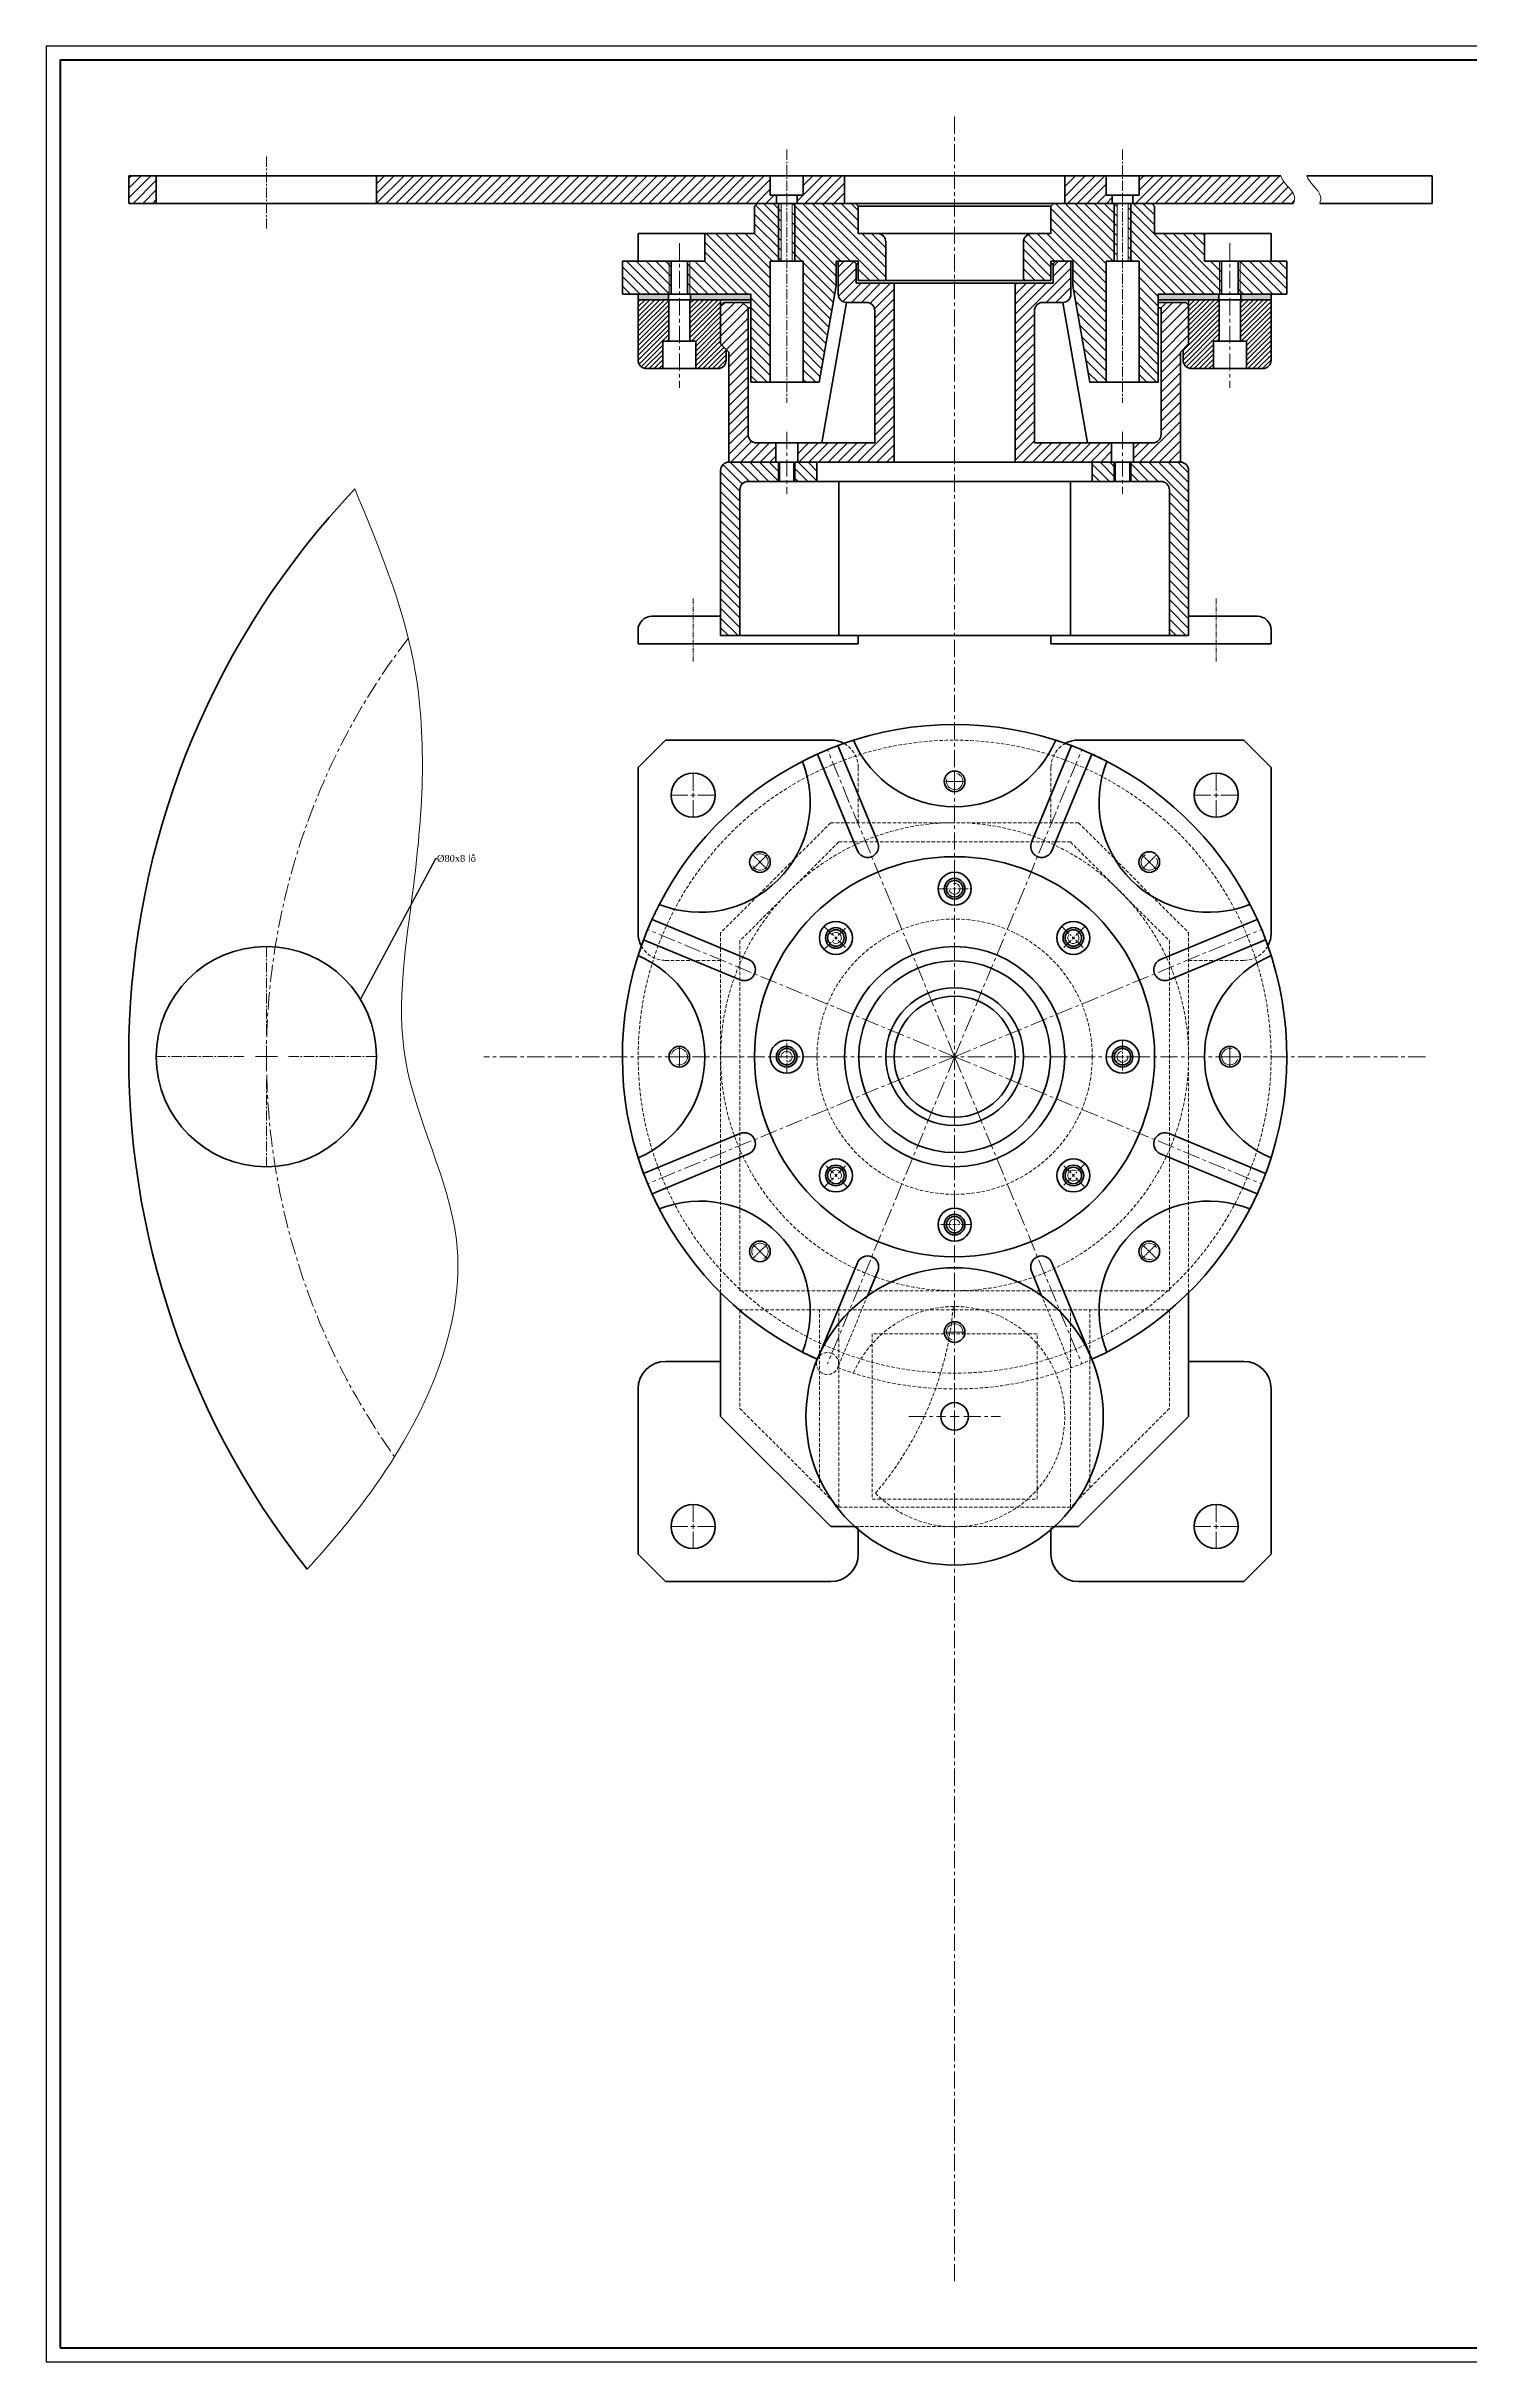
# Model space of a CAD drawing. Header units: millimetres. Extents: x -2719 to 4970, y -1200 to 2761.
# Drawn here: x 1399 to 1916, y 388 to 1230 of the extents above; entities that cross this region are included whole.
import ezdxf
from ezdxf import colors
from ezdxf.entities.mleader import LeaderData, LeaderLine
from ezdxf.enums import TextEntityAlignment as Align
from ezdxf.math import Vec2, Vec3

# ---------------------------------------------------------------- set-up
doc = ezdxf.new("R2010")
doc.units = ezdxf.units.MM
doc.header["$LTSCALE"] = 5
doc.header["$MEASUREMENT"] = 0
for name, pattern in [('CENTER', [2, 1.25, -0.25, 0.25, -0.25]), ('CENTER2', [1.125, 0.75, -0.125, 0.125, -0.125]), ('HIDDEN', [0.375, 0.25, -0.125])]:
    doc.linetypes.add(name, pattern=pattern)
for name, color, linetype, lineweight in [('AM_5', 3, 'Continuous', 15), ('duong tam', 3, 'CENTER', 15), ('gach vat lieu', 3, 'Continuous', 15), ('LIENDAM', 3, 'Continuous', 50), ('net dam', 7, 'Continuous', 35), ('net dut', 7, 'HIDDEN', 15), ('net dut tim', 6, 'HIDDEN', 15), ('net manh', 7, 'Continuous', 15), ('ref', 6, 'Continuous', 15)]:
    doc.layers.add(name, color=color, linetype=linetype, lineweight=lineweight)
doc.styles.get("Standard").update_dxf_attribs({"font": 'times.ttf', "height": 2.5})

# ---------------------------------------------------------------- blocks, each defined once
blk = doc.blocks.new('Khung A0 nằm')
at = {"layer": 'Defpoints'}
blk.add_lwpolyline([(0, 0), (1189, 0), (1189, 841), (0, 841)], close=True, dxfattribs=at)
at = {"layer": 'LIENDAM', "color": 3}
blk.add_lwpolyline([(5, 5), (1184, 5), (1184, 836), (5, 836)], close=True, dxfattribs=at)
at = {"layer": 'net dam'}
for tag, p in [('NG.THKE_1', (1027.5, 32.5)), ('NGAY-1', (1059, 32.5)), ('NG.THKE_2', (1027.5, 27.5)), ('NGAY-2', (1059, 27.5)), ('TEN_BAN_VE', (1094, 30)), ('SO_LUONG', (1134, 30)), ('KHOI_LUONG', (1154, 30)), ('TI_LE', (1174, 30)), ('NG.HD_3', (1027.5, 22.5)), ('NG.HD_4', (1027.5, 17.5)), ('NGAY-3', (1059, 22.5)), ('NGAY-4', (1059, 17.5))]:
    blk.add_attdef(tag, text='', height=2.5, dxfattribs=at).set_placement(p, align=Align.MIDDLE_CENTER)
blk = doc.blocks.new('*U6')
at = {"layer": 'duong tam', "color": 0, "transparency": 16777216}
for p, q in [((0, 3.3), (0, 16.62)), ((-16.62, 0), (-3.3, 0)), ((3.3, 0), (16.62, 0)), ((0, -16.62), (0, -3.3))]:
    blk.add_line(p, q, dxfattribs=at)
at = {"layer": 'duong tam', "color": 0, "linetype": 'Continuous', "transparency": 16777216}
for p, q in [((-1.65, 0), (1.65, 0)), ((0, -1.65), (0, 1.65))]:
    blk.add_line(p, q, dxfattribs=at)
blk = doc.blocks.new('*U7')
at = {"layer": 'duong tam', "color": 0, "linetype": 'CENTER2', "transparency": 16777216}
blk.add_line((0, 30), (0, -62), dxfattribs=at)
blk = doc.blocks.new('*U8')
at = {"layer": 'duong tam', "color": 0, "transparency": 16777216}
for p, q in [((-8.12, 0), (-1.6, 0)), ((0, 1.6), (0, 8.12)), ((1.6, 0), (8.12, 0)), ((0, -8.12), (0, -1.6))]:
    blk.add_line(p, q, dxfattribs=at)
at = {"layer": 'duong tam', "color": 0, "linetype": 'Continuous', "transparency": 16777216}
for p, q in [((-0.8, 0), (0.8, 0)), ((0, -0.8), (0, 0.8))]:
    blk.add_line(p, q, dxfattribs=at)
blk = doc.blocks.new('*U9')
at = {"layer": 'duong tam', "color": 0, "linetype": 'CENTER2', "transparency": 16777216}
for p, q in [((0, 8), (0, 40.12)), ((-40.12, 0), (-8, 0)), ((8, 0), (40.12, 0)), ((0, -40.12), (0, -8))]:
    blk.add_line(p, q, dxfattribs=at)
at = {"layer": 'duong tam', "color": 0, "linetype": 'Continuous', "transparency": 16777216}
for p, q in [((-4, 0), (4, 0)), ((0, -4), (0, 4))]:
    blk.add_line(p, q, dxfattribs=at)
blk = doc.blocks.new('*U10')
at = {"layer": 'duong tam', "color": 0, "linetype": 'CENTER2', "transparency": 16777216}
blk.add_line((0, 12), (0, -14.12), dxfattribs=at)
blk = doc.blocks.new('*U11')
at = {"layer": 'duong tam', "color": 0, "transparency": 16777216}
for p, q in [((-8.12, 0), (-1.6, 0)), ((0, 1.6), (0, 8.12)), ((1.6, 0), (8.12, 0)), ((0, -8.12), (0, -1.6))]:
    blk.add_line(p, q, dxfattribs=at)
at = {"layer": 'duong tam', "color": 0, "linetype": 'Continuous', "transparency": 16777216}
for p, q in [((-0.8, 0), (0.8, 0)), ((0, -0.8), (0, 0.8))]:
    blk.add_line(p, q, dxfattribs=at)
blk = doc.blocks.new('*U12')
at = {"layer": 'duong tam', "color": 0, "transparency": 16777216}
for p, q in [((-8.12, 0), (-1.6, 0)), ((0, 1.6), (0, 8.12)), ((1.6, 0), (8.12, 0)), ((0, -8.12), (0, -1.6))]:
    blk.add_line(p, q, dxfattribs=at)
at = {"layer": 'duong tam', "color": 0, "linetype": 'Continuous', "transparency": 16777216}
for p, q in [((-0.8, 0), (0.8, 0)), ((0, -0.8), (0, 0.8))]:
    blk.add_line(p, q, dxfattribs=at)
blk = doc.blocks.new('*U13')
at = {"layer": 'duong tam', "color": 0, "transparency": 16777216}
for p, q in [((-8.12, 0), (-1.6, 0)), ((0, 1.6), (0, 8.12)), ((1.6, 0), (8.12, 0)), ((0, -8.12), (0, -1.6))]:
    blk.add_line(p, q, dxfattribs=at)
at = {"layer": 'duong tam', "color": 0, "linetype": 'Continuous', "transparency": 16777216}
for p, q in [((-0.8, 0), (0.8, 0)), ((0, -0.8), (0, 0.8))]:
    blk.add_line(p, q, dxfattribs=at)
blk = doc.blocks.new('*U14')
at = {"layer": 'duong tam', "color": 0, "linetype": 'CENTER2', "transparency": 16777216}
blk.add_line((0, 30), (0, -62), dxfattribs=at)
blk = doc.blocks.new('*U15')
at = {"layer": 'duong tam', "color": 0, "linetype": 'CENTER2', "transparency": 16777216}
blk.add_line((0, 30), (0, -62), dxfattribs=at)
blk = doc.blocks.new('*U21')
at = {"layer": 'duong tam', "color": 0, "linetype": 'CENTER2', "transparency": 16777216}
for p, q in [((-6.12, 0), (-1.2, 0)), ((0, 1.2), (0, 6.12)), ((1.2, 0), (6.12, 0)), ((0, -6.12), (0, -1.2))]:
    blk.add_line(p, q, dxfattribs=at)
at = {"layer": 'duong tam', "color": 0, "linetype": 'Continuous', "transparency": 16777216}
for p, q in [((-0.6, 0), (0.6, 0)), ((0, -0.6), (0, 0.6))]:
    blk.add_line(p, q, dxfattribs=at)
blk = doc.blocks.new('*U19')
at = {"layer": 'net dam'}
for radius in [6, 3.75, 3]:
    blk.add_circle((0, 0), radius, dxfattribs=at)
at = {"layer": 'net manh'}
blk.add_arc((0, 0), 2, 280, 190, dxfattribs=at)
at = {"layer": 'duong tam', "linetype": 'CENTER2'}
blk.add_blockref('*U21', (0, 0), dxfattribs=at)
blk = doc.blocks.new('*U20')
at = {"layer": 'ref', "color": 0, "linetype": 'ByBlock', "lineweight": -2, "transparency": 16777216}
for p, rotation in [((1728.96, 923.5), 269.9999999999999), ((1685.83, 905.63), 314.9999999999999), ((1772.1, 905.63), 225), ((1789.96, 862.5), 180), ((1685.83, 819.37), 44.99999999999999), ((1772.1, 819.37), 135), ((1728.96, 801.5), 89.99999999999997)]:
    blk.add_blockref('*U19', p, dxfattribs=dict(at, rotation=rotation))
blk.add_blockref('*U19', (1667.96, 862.5), dxfattribs=at)
blk = doc.blocks.new('*U25')
at = {"layer": 'duong tam', "ltscale": 0.1}
for p, q in [((-3.75, 0), (3.75, 0)), ((0, 3.75), (0, -3.75))]:
    blk.add_line(p, q, dxfattribs=at)
at = {"layer": 'net dam'}
blk.add_circle((0, 0), 3.75, dxfattribs=at)
at = {"layer": 'net manh'}
blk.add_arc((0, 0), 3, 253.22865, 163.22865, dxfattribs=at)
blk = doc.blocks.new('*U26')
at = {"layer": 'duong tam', "color": 0, "linetype": 'ByBlock', "lineweight": -2, "transparency": 16777216}
for p, rotation in [((1728.96, 962.5), 270), ((1658.25, 933.21), 315.0000000000001), ((1799.67, 933.21), 225.0000000000001), ((1828.96, 862.5), 180), ((1658.25, 791.79), 45.00000000000001), ((1799.67, 791.79), 135), ((1728.96, 762.5), 90.00000000000001)]:
    blk.add_blockref('*U25', p, dxfattribs=dict(at, rotation=rotation))
blk.add_blockref('*U25', (1628.96, 862.5), dxfattribs=at)

msp = doc.modelspace()

# ---------------------------------------------------------------- hatches: boundary and pattern name
at = {"layer": 'gach vat lieu'}
h = msp.add_hatch(dxfattribs=at)
h.set_pattern_fill('ANSI31', color=256, scale=20)
h.paths.add_polyline_path([(1438.964, 1172.461), (1438.964, 1182.461), (1428.964, 1182.461), (1428.964, 1172.461)])
h.paths.add_polyline_path([(1664.214, 1172.461), (1664.214, 1175.461), (1661.964, 1175.461), (1661.964, 1182.461), (1518.964, 1182.461), (1518.964, 1172.461)])
h.paths.add_polyline_path([(1673.964, 1182.461), (1673.964, 1175.461), (1671.714, 1175.461), (1671.714, 1172.461), (1688.964, 1172.461), (1688.964, 1182.461)])
h = msp.add_hatch(dxfattribs=at)
h.set_pattern_fill('ANSI31', color=256, scale=20)
h.paths.add_polyline_path([(1786.214, 1175.461), (1783.964, 1175.461), (1783.964, 1182.461), (1768.964, 1182.461), (1768.964, 1172.461), (1786.214, 1172.461)])
edge = h.paths.add_edge_path()
edge.add_spline(control_points=[(1852.074, 1172.461), (1852.424, 1173.298), (1853.077, 1176.81), (1847.905, 1179.95), (1847.464, 1182.461)], knot_values=[7.6614137, 7.6614137, 7.6614137, 7.6614137, 10.4295794, 19.4403247, 19.4403247, 19.4403247, 19.4403247], degree=3, periodic=0)
edge.add_line((1847.464, 1182.461), (1795.964, 1182.461))
edge.add_line((1795.964, 1182.461), (1795.964, 1175.461))
edge.add_line((1795.964, 1175.461), (1793.714, 1175.461))
edge.add_line((1793.714, 1175.461), (1793.714, 1172.461))
edge.add_line((1793.714, 1172.461), (1852.074, 1172.461))
h = msp.add_hatch(dxfattribs=at)
h.set_pattern_fill('ANSI31', color=256, scale=20, angle=90)
h.paths.add_polyline_path([(1654.964, 1139.461), (1654.964, 1137.461), (1654.964, 1107.461), (1661.964, 1107.461), (1661.964, 1151.461), (1664.964, 1151.461), (1664.964, 1172.461), (1657.307, 1172.461), (1656.307, 1171.461), (1656.307, 1161.461), (1638.217, 1161.461), (1638.217, 1151.461), (1632.714, 1151.461), (1632.714, 1139.461)])
h.paths.add_polyline_path([(1625.214, 1139.461), (1625.214, 1151.461), (1608.266, 1151.461), (1608.266, 1139.461)])
h.paths.add_polyline_path([(1685.964, 1151.461), (1693.964, 1151.461), (1693.964, 1144.461), (1703.964, 1144.461), (1703.964, 1158.461, 0.4142136), (1700.964, 1161.461), (1693.964, 1161.461), (1693.964, 1171.461), (1692.964, 1172.461), (1670.964, 1172.461), (1670.964, 1151.461), (1673.964, 1151.461), (1673.964, 1107.461), (1679.792, 1107.461), (1685.964, 1142.461)])
h.paths.add_polyline_path([(1669.964, 1151.461), (1670.964, 1151.461), (1670.964, 1172.461), (1669.964, 1172.461)])
h.paths.add_polyline_path([(1664.964, 1151.461), (1665.964, 1151.461), (1665.964, 1172.461), (1664.964, 1172.461)])
h.paths.add_polyline_path([(1632.714, 1151.461), (1631.964, 1151.461), (1631.964, 1139.461), (1632.714, 1139.461)])
h.paths.add_polyline_path([(1625.964, 1151.461), (1625.214, 1151.461), (1625.214, 1139.461), (1625.964, 1139.461)])
h = msp.add_hatch(dxfattribs=at)
h.set_pattern_fill('ANSI31', color=256, scale=20, angle=90)
h.paths.add_polyline_path([(1795.964, 1151.461), (1792.964, 1151.461), (1792.964, 1172.461), (1800.62, 1172.461), (1801.62, 1171.461), (1801.62, 1161.461), (1819.71, 1161.461), (1819.71, 1151.461), (1825.214, 1151.461), (1825.214, 1139.461), (1802.964, 1139.461), (1802.964, 1137.461), (1802.964, 1107.461), (1795.964, 1107.461)])
h.paths.add_polyline_path([(1832.714, 1151.461), (1849.661, 1151.461), (1849.661, 1139.461), (1832.714, 1139.461)])
h.paths.add_polyline_path([(1756.964, 1161.461), (1763.964, 1161.461), (1763.964, 1171.461), (1764.964, 1172.461), (1786.964, 1172.461), (1786.964, 1151.461), (1783.964, 1151.461), (1783.964, 1107.461), (1778.135, 1107.461), (1771.964, 1142.461), (1771.964, 1151.461), (1763.964, 1151.461), (1763.964, 1144.461), (1753.964, 1144.461), (1753.964, 1158.461, -0.4142136)])
h.paths.add_polyline_path([(1786.964, 1172.461), (1787.964, 1172.461), (1787.964, 1151.461), (1786.964, 1151.461)])
h.paths.add_polyline_path([(1791.964, 1172.461), (1792.964, 1172.461), (1792.964, 1151.461), (1791.964, 1151.461)])
h.paths.add_polyline_path([(1825.214, 1151.461), (1825.964, 1151.461), (1825.964, 1139.461), (1825.214, 1139.461)])
h.paths.add_polyline_path([(1831.964, 1151.461), (1832.714, 1151.461), (1832.714, 1139.461), (1831.964, 1139.461)])
h = msp.add_hatch(dxfattribs=at)
h.set_pattern_fill('ANSI31', color=256, scale=20)
h.paths.add_polyline_path([(1653.964, 1134.461), (1651.964, 1136.461), (1644.964, 1136.461), (1643.964, 1135.461), (1643.964, 1121.461), (1646.964, 1118.461), (1646.964, 1078.461), (1663.964, 1078.461), (1663.964, 1085.461), (1656.964, 1085.461, -0.4142136), (1653.964, 1088.461), (1653.964, 1103.461)])
h.paths.add_polyline_path([(1699.964, 1085.461), (1671.964, 1085.461), (1671.964, 1078.461), (1706.964, 1078.461), (1706.964, 1143.461), (1696.964, 1143.461), (1693.214, 1143.461), (1693.214, 1150.461), (1692.214, 1151.461), (1686.714, 1151.461), (1686.714, 1139.461, 0.4142136), (1689.714, 1136.461), (1696.964, 1136.461, -0.4142136), (1699.964, 1133.461)])
h = msp.add_hatch(dxfattribs=at)
h.set_pattern_fill('ANSI31', color=256, scale=20)
h.paths.add_polyline_path([(1803.964, 1134.461), (1805.964, 1136.461), (1812.964, 1136.461), (1813.964, 1135.461), (1813.964, 1121.461), (1810.964, 1118.461), (1810.964, 1078.461), (1793.964, 1078.461), (1793.964, 1085.461), (1800.964, 1085.461, 0.4142136), (1803.964, 1088.461), (1803.964, 1103.461)])
h.paths.add_polyline_path([(1750.964, 1143.461), (1760.964, 1143.461), (1764.714, 1143.461), (1764.714, 1150.461), (1765.714, 1151.461), (1771.214, 1151.461), (1771.214, 1139.461, -0.4142136), (1768.214, 1136.461), (1760.964, 1136.461, 0.4142136), (1757.964, 1133.461), (1757.964, 1085.461), (1785.964, 1085.461), (1785.964, 1078.461), (1750.964, 1078.461)])
h = msp.add_hatch(color=256, dxfattribs=at)
h.dxf.hatch_style = 1
h.paths.add_polyline_path([(1614.004, 1139.461), (1614.004, 1137.461), (1624.964, 1137.461), (1624.964, 1139.461)])
h.paths.add_polyline_path([(1632.964, 1139.461), (1632.964, 1137.461), (1654.964, 1137.461), (1654.964, 1139.461)])
h = msp.add_hatch(dxfattribs=at)
h.set_pattern_fill('ANSI31', color=256, scale=10)
h.paths.add_polyline_path([(1625.114, 1137.461), (1614.004, 1137.461), (1614.004, 1115.461, 0.4142136), (1617.004, 1112.461), (1622.964, 1112.461), (1622.964, 1122.461), (1625.114, 1122.461)])
h.paths.add_polyline_path([(1643.964, 1137.461), (1632.814, 1137.461), (1632.814, 1122.461), (1634.964, 1122.461), (1634.964, 1112.461), (1642.964, 1112.461, 0.4142136), (1645.964, 1115.461), (1645.964, 1119.461), (1643.964, 1121.461)])
h = msp.add_hatch(color=256, dxfattribs=at)
h.dxf.hatch_style = 1
h.paths.add_polyline_path([(1832.964, 1139.461), (1832.964, 1137.461), (1843.923, 1137.461), (1843.923, 1139.461)])
h.paths.add_polyline_path([(1802.964, 1139.461), (1802.964, 1137.461), (1824.964, 1137.461), (1824.964, 1139.461)])
h = msp.add_hatch(dxfattribs=at)
h.set_pattern_fill('ANSI31', color=256, scale=10)
h.paths.add_polyline_path([(1832.814, 1122.461), (1834.964, 1122.461), (1834.964, 1112.461), (1840.923, 1112.461, 0.4142136), (1843.923, 1115.461), (1843.923, 1137.461), (1832.814, 1137.461)])
h.paths.add_polyline_path([(1813.964, 1121.461), (1811.964, 1119.461), (1811.964, 1115.461, 0.4142136), (1814.964, 1112.461), (1822.964, 1112.461), (1822.964, 1122.461), (1825.114, 1122.461), (1825.114, 1137.461), (1813.964, 1137.461)])
h = msp.add_hatch(dxfattribs=at)
h.set_pattern_fill('ANSI31', color=256, scale=20, angle=90)
h.paths.add_polyline_path([(1664.964, 1078.461), (1646.964, 1078.461, 0.4142136), (1643.964, 1075.461), (1643.964, 1015.461), (1650.964, 1015.461), (1650.964, 1068.461, -0.4142136), (1653.964, 1071.461), (1664.964, 1071.461)])
h.paths.add_polyline_path([(1665.464, 1078.461), (1664.964, 1078.461), (1664.964, 1071.461), (1665.464, 1071.461)])
h.paths.add_polyline_path([(1670.964, 1078.461), (1670.464, 1078.461), (1670.464, 1071.461), (1670.964, 1071.461)])
h.paths.add_polyline_path([(1678.964, 1078.461), (1670.964, 1078.461), (1670.964, 1071.461), (1678.964, 1071.461)])
h = msp.add_hatch(dxfattribs=at)
h.set_pattern_fill('ANSI31', color=256, scale=20, angle=90)
h.paths.add_polyline_path([(1792.964, 1078.461), (1810.964, 1078.461, -0.4142136), (1813.964, 1075.461), (1813.964, 1015.461), (1806.964, 1015.461), (1806.964, 1068.461, 0.4142136), (1803.964, 1071.461), (1792.964, 1071.461)])
h.paths.add_polyline_path([(1792.464, 1078.461), (1792.964, 1078.461), (1792.964, 1071.461), (1792.464, 1071.461)])
h.paths.add_polyline_path([(1786.964, 1078.461), (1787.464, 1078.461), (1787.464, 1071.461), (1786.964, 1071.461)])
h.paths.add_polyline_path([(1778.964, 1078.461), (1786.964, 1078.461), (1786.964, 1071.461), (1778.964, 1071.461)])

# ---------------------------------------------------------------- linework, layer by layer
at = {"layer": 'AM_5'}
msp.add_open_spline([(1511.08, 1068.72), (1519.721, 1047.92), (1538.741, 1002.025), (1534.615, 930.645), (1521.88, 859.229), (1562.555, 788.029), (1530.502, 718.723), (1501.986, 685.473), (1493.738, 676.304)], degree=3, knots=[0.2994563, 0.2994563, 0.2994563, 0.2994563, 67.0410322, 147.5410322, 211.1118589, 279.1743302, 375.7830772, 411.9027234, 411.9027234, 411.9027234, 411.9027234], dxfattribs=at)
at = {"layer": 'duong tam'}
for p, q in [((1728.964, 1203.961), (1728.964, 416.961)), ((1628.964, 1157.961), (1628.964, 1105.461)), ((1828.964, 1157.961), (1828.964, 1105.461)), ((1667.964, 1089.461), (1667.964, 1066.961)), ((1789.964, 1089.461), (1789.964, 1066.961)), ((1728.964, 862.5), (1682.738, 974.099)), ((1728.964, 862.5), (1775.189, 974.099)), ((1728.964, 862.5), (1617.365, 908.726)), ((1728.964, 862.5), (1840.562, 908.726)), ((1899.964, 862.5), (1557.964, 862.5)), ((1728.964, 862.5), (1617.365, 816.274)), ((1728.964, 862.5), (1682.738, 750.901)), ((1728.964, 862.5), (1775.189, 750.901)), ((1728.964, 862.5), (1840.562, 816.274))]:
    msp.add_line(p, q, dxfattribs=at)
at = {"layer": 'duong tam', "ltscale": 0.3}
for p, q in [((1633.964, 1028.91), (1633.964, 1005.97)), ((1823.964, 1028.91), (1823.964, 1005.97))]:
    msp.add_line(p, q, dxfattribs=at)
at = {"layer": 'duong tam'}
msp.add_arc((1728.964, 862.5), 250, 142.53742, 215.534517, dxfattribs=at)
at = {"layer": 'gach vat lieu'}
for points in [[(1847.464, 1182.461), (1847.905, 1179.95), (1853.077, 1176.81), (1852.424, 1173.298), (1852.074, 1172.461)], [(1856.964, 1182.461), (1857.405, 1179.95), (1862.577, 1176.81), (1861.924, 1173.298), (1861.574, 1172.461)]]:
    msp.add_open_spline(points, degree=3, knots=[7.6614137, 7.6614137, 7.6614137, 7.6614137, 16.6721591, 19.4403247, 19.4403247, 19.4403247, 19.4403247], dxfattribs=at)
at = {"layer": 'net dam'}
for p, q in [((1728.964, 1182.461), (1428.964, 1182.461)), ((1428.964, 1182.461), (1428.964, 1172.461)), ((1438.964, 1182.461), (1438.964, 1172.461)), ((1518.964, 1182.461), (1518.964, 1172.461)), ((1661.964, 1182.461), (1661.964, 1175.461)), ((1673.964, 1182.461), (1673.964, 1175.461)), ((1688.964, 1182.461), (1688.964, 1172.461)), ((1728.964, 1182.461), (1847.464, 1182.461)), ((1768.964, 1182.461), (1768.964, 1172.461)), ((1783.964, 1182.461), (1783.964, 1175.461)), ((1795.964, 1182.461), (1795.964, 1175.461)), ((1856.964, 1182.461), (1902.464, 1182.461)), ((1902.464, 1182.461), (1902.464, 1172.461)), ((1728.964, 1172.461), (1428.964, 1172.461)), ((1656.307, 1171.461), (1657.307, 1172.461)), ((1656.307, 1161.461), (1656.307, 1171.461)), ((1657.307, 1172.461), (1692.964, 1172.461)), ((1661.964, 1175.461), (1673.964, 1175.461)), ((1664.214, 1172.461), (1664.214, 1175.461)), ((1664.964, 1172.461), (1664.964, 1151.461)), ((1670.964, 1151.461), (1670.964, 1172.461)), ((1671.714, 1172.461), (1671.714, 1175.461)), ((1693.964, 1171.461), (1692.964, 1172.461)), ((1693.964, 1171.461), (1693.964, 1161.461)), ((1693.964, 1171.461), (1763.964, 1171.461)), ((1843.923, 1172.461), (1728.964, 1172.461)), ((1728.964, 1172.461), (1852.074, 1172.461)), ((1763.964, 1171.461), (1764.964, 1172.461)), ((1763.964, 1171.461), (1763.964, 1161.461)), ((1795.964, 1175.461), (1783.964, 1175.461)), ((1786.214, 1172.461), (1786.214, 1175.461)), ((1786.964, 1151.461), (1786.964, 1172.461)), ((1792.964, 1172.461), (1792.964, 1151.461)), ((1793.714, 1172.461), (1793.714, 1175.461)), ((1801.62, 1171.461), (1800.62, 1172.461)), ((1801.62, 1161.461), (1801.62, 1171.461)), ((1861.574, 1172.461), (1902.464, 1172.461)), ((1614.004, 1161.461), (1614.004, 1151.461)), ((1614.004, 1161.461), (1614.004, 1151.461)), ((1614.004, 1161.461), (1638.217, 1161.461)), ((1638.217, 1161.461), (1638.217, 1151.461)), ((1638.217, 1161.461), (1656.307, 1161.461)), ((1693.964, 1161.461), (1700.964, 1161.461)), ((1700.964, 1161.461), (1756.964, 1161.461)), ((1763.964, 1161.461), (1756.964, 1161.461)), ((1819.71, 1161.461), (1801.62, 1161.461)), ((1843.923, 1161.461), (1819.71, 1161.461)), ((1819.71, 1161.461), (1819.71, 1151.461)), ((1843.923, 1161.461), (1843.923, 1151.461)), ((1843.923, 1161.461), (1843.923, 1151.461)), ((1703.964, 1158.461), (1703.964, 1144.461)), ((1753.964, 1158.461), (1753.964, 1144.461)), ((1608.266, 1151.461), (1638.217, 1151.461)), ((1608.266, 1151.461), (1608.266, 1139.461)), ((1625.964, 1151.461), (1625.964, 1139.461)), ((1631.964, 1151.461), (1631.964, 1139.461)), ((1661.964, 1151.461), (1661.964, 1107.461)), ((1661.964, 1151.461), (1673.964, 1151.461)), ((1673.964, 1151.461), (1673.964, 1107.461)), ((1685.964, 1151.461), (1685.964, 1142.461)), ((1685.964, 1151.461), (1693.964, 1151.461)), ((1686.714, 1151.461), (1686.714, 1139.461)), ((1686.714, 1151.461), (1692.214, 1151.461)), ((1692.214, 1151.461), (1693.214, 1150.461)), ((1692.214, 1151.461), (1693.214, 1151.461)), ((1693.214, 1150.461), (1693.214, 1143.461)), ((1693.214, 1150.461), (1693.964, 1150.461)), ((1693.964, 1151.461), (1693.964, 1144.461)), ((1693.964, 1144.461), (1728.964, 1144.461)), ((1763.964, 1144.461), (1728.964, 1144.461)), ((1771.964, 1151.461), (1763.964, 1151.461)), ((1763.964, 1151.461), (1763.964, 1144.461)), ((1764.714, 1150.461), (1763.964, 1150.461)), ((1765.714, 1151.461), (1764.714, 1150.461)), ((1765.714, 1151.461), (1764.714, 1151.461)), ((1764.714, 1150.461), (1764.714, 1143.461)), ((1771.214, 1151.461), (1765.714, 1151.461)), ((1771.214, 1151.461), (1771.214, 1139.461)), ((1771.964, 1151.461), (1771.964, 1142.461)), ((1795.964, 1151.461), (1783.964, 1151.461)), ((1783.964, 1151.461), (1783.964, 1107.461)), ((1795.964, 1151.461), (1795.964, 1107.461)), ((1849.661, 1151.461), (1819.71, 1151.461)), ((1825.964, 1151.461), (1825.964, 1139.461)), ((1831.964, 1151.461), (1831.964, 1139.461)), ((1849.661, 1151.461), (1849.661, 1139.461)), ((1625.964, 1139.461), (1608.266, 1139.461)), ((1614.004, 1115.461), (1614.004, 1137.461)), ((1624.004, 1139.461), (1644.964, 1139.461)), ((1624.964, 1139.461), (1624.964, 1137.461)), ((1625.114, 1137.461), (1625.114, 1122.461)), ((1632.814, 1137.461), (1632.814, 1122.461)), ((1632.964, 1139.461), (1632.964, 1137.461)), ((1643.964, 1137.461), (1643.964, 1121.461)), ((1644.964, 1136.461), (1643.964, 1135.461)), ((1643.964, 1135.461), (1643.964, 1121.461)), ((1644.964, 1136.461), (1651.964, 1136.461)), ((1651.964, 1136.461), (1653.964, 1134.461)), ((1651.964, 1136.461), (1653.964, 1136.461)), ((1653.964, 1136.461), (1654.964, 1136.461)), ((1654.964, 1139.461), (1654.964, 1107.461)), ((1685.964, 1142.461), (1679.792, 1107.461)), ((1689.714, 1136.461), (1680.721, 1085.461)), ((1689.714, 1136.461), (1696.964, 1136.461)), ((1693.214, 1143.461), (1706.964, 1143.461)), ((1696.964, 1143.461), (1728.964, 1143.461)), ((1706.964, 1143.461), (1706.964, 1078.461)), ((1760.964, 1143.461), (1728.964, 1143.461)), ((1764.714, 1143.461), (1750.964, 1143.461)), ((1750.964, 1143.461), (1750.964, 1078.461)), ((1768.214, 1136.461), (1760.964, 1136.461)), ((1768.214, 1136.461), (1777.206, 1085.461)), ((1771.964, 1142.461), (1778.135, 1107.461)), ((1802.964, 1139.461), (1802.964, 1107.461)), ((1803.964, 1136.461), (1802.964, 1136.461)), ((1805.964, 1136.461), (1803.964, 1134.461)), ((1805.964, 1136.461), (1803.964, 1136.461)), ((1812.964, 1136.461), (1805.964, 1136.461)), ((1833.923, 1139.461), (1812.964, 1139.461)), ((1812.964, 1136.461), (1813.964, 1135.461)), ((1813.964, 1137.461), (1813.964, 1121.461)), ((1813.964, 1135.461), (1813.964, 1121.461)), ((1824.964, 1139.461), (1824.964, 1137.461)), ((1825.114, 1137.461), (1825.114, 1122.461)), ((1831.964, 1139.461), (1849.661, 1139.461)), ((1832.814, 1137.461), (1832.814, 1122.461)), ((1832.964, 1139.461), (1832.964, 1137.461)), ((1843.923, 1115.461), (1843.923, 1137.461)), ((1653.964, 1134.461), (1653.964, 1103.461)), ((1653.964, 1134.461), (1654.964, 1134.461)), ((1699.964, 1133.461), (1699.964, 1085.461)), ((1757.964, 1133.461), (1757.964, 1085.461)), ((1803.964, 1134.461), (1802.964, 1134.461)), ((1803.964, 1134.461), (1803.964, 1103.461)), ((1634.964, 1122.461), (1622.964, 1122.461)), ((1622.964, 1122.461), (1622.964, 1112.461)), ((1634.964, 1122.461), (1634.964, 1112.461)), ((1643.964, 1121.461), (1646.964, 1118.461)), ((1643.964, 1121.461), (1646.964, 1118.461)), ((1645.964, 1119.461), (1645.964, 1115.461)), ((1813.964, 1121.461), (1810.964, 1118.461)), ((1813.964, 1121.461), (1810.964, 1118.461)), ((1811.964, 1119.461), (1811.964, 1115.461)), ((1822.964, 1122.461), (1834.964, 1122.461)), ((1822.964, 1122.461), (1822.964, 1112.461)), ((1834.964, 1122.461), (1834.964, 1112.461)), ((1642.964, 1112.461), (1617.004, 1112.461)), ((1646.964, 1078.461), (1646.964, 1118.461)), ((1810.964, 1078.461), (1810.964, 1118.461)), ((1814.964, 1112.461), (1840.923, 1112.461)), ((1653.964, 1088.461), (1653.964, 1103.461)), ((1654.964, 1107.461), (1679.792, 1107.461)), ((1802.964, 1107.461), (1778.135, 1107.461)), ((1803.964, 1088.461), (1803.964, 1103.461)), ((1699.964, 1085.461), (1656.964, 1085.461)), ((1663.964, 1085.461), (1663.964, 1078.461)), ((1671.964, 1085.461), (1671.964, 1078.461)), ((1757.964, 1085.461), (1800.964, 1085.461)), ((1785.964, 1085.461), (1785.964, 1078.461)), ((1793.964, 1085.461), (1793.964, 1078.461)), ((1646.964, 1078.461), (1728.964, 1078.461)), ((1664.964, 1078.461), (1664.964, 1071.461)), ((1670.964, 1078.461), (1670.964, 1071.461)), ((1678.964, 1078.461), (1678.964, 1071.461)), ((1728.964, 1078.461), (1810.964, 1078.461)), ((1778.964, 1078.461), (1778.964, 1071.461)), ((1786.964, 1078.461), (1786.964, 1071.461)), ((1792.964, 1078.461), (1792.964, 1071.461)), ((1643.964, 1075.461), (1643.964, 1015.461)), ((1650.964, 1068.461), (1650.964, 1015.461)), ((1653.964, 1071.461), (1728.964, 1071.461)), ((1686.863, 1071.461), (1686.863, 1015.461)), ((1803.964, 1071.461), (1728.964, 1071.461)), ((1771.064, 1071.461), (1771.064, 1015.461)), ((1806.964, 1068.461), (1806.964, 1015.461)), ((1813.964, 1075.461), (1813.964, 1015.461)), ((1618.964, 1022.461), (1643.964, 1022.461)), ((1838.964, 1022.461), (1813.964, 1022.461)), ((1613.964, 1017.461), (1613.964, 1012.461)), ((1613.964, 1012.461), (1693.964, 1012.461)), ((1650.964, 1015.461), (1643.964, 1015.461)), ((1643.964, 1015.461), (1728.964, 1015.461)), ((1693.964, 1012.461), (1693.964, 1015.461)), ((1813.964, 1015.461), (1728.964, 1015.461)), ((1763.964, 1012.461), (1763.964, 1015.461)), ((1843.964, 1012.461), (1763.964, 1012.461)), ((1806.964, 1015.461), (1813.964, 1015.461)), ((1843.964, 1017.461), (1843.964, 1012.461)), ((1613.964, 967.5), (1623.964, 977.5)), ((1683.964, 977.5), (1623.964, 977.5)), ((1773.964, 977.5), (1833.964, 977.5)), ((1843.964, 967.5), (1833.964, 977.5)), ((1613.964, 967.5), (1613.964, 907.5)), ((1693.637, 937.334), (1679.104, 972.418)), ((1701.028, 940.395), (1686.496, 975.479)), ((1756.899, 940.395), (1771.432, 975.479)), ((1764.29, 937.334), (1778.823, 972.418)), ((1843.964, 967.5), (1843.964, 907.5)), ((1654.13, 897.827), (1619.046, 912.359)), ((1803.797, 897.827), (1838.882, 912.359)), ((1651.069, 890.436), (1615.984, 904.968)), ((1806.859, 890.436), (1841.943, 904.968)), ((1651.069, 834.564), (1615.984, 820.032)), ((1806.859, 834.564), (1841.943, 820.032)), ((1654.13, 827.173), (1619.046, 812.641)), ((1803.797, 827.173), (1838.882, 812.641)), ((1693.637, 787.666), (1679.104, 752.582)), ((1701.028, 784.605), (1697.333, 775.686)), ((1756.899, 784.605), (1760.442, 776.052)), ((1764.29, 787.666), (1778.823, 752.582)), ((1643.964, 731.844), (1643.964, 776.809)), ((1813.964, 731.844), (1813.964, 776.809)), ((1623.964, 751.844), (1643.964, 751.844)), ((1833.964, 751.844), (1813.964, 751.844)), ((1613.964, 681.844), (1613.964, 741.844)), ((1843.964, 681.844), (1843.964, 741.844)), ((1643.964, 731.844), (1683.964, 691.844)), ((1813.964, 731.844), (1773.964, 691.844)), ((1683.964, 691.844), (1692.687, 691.844)), ((1693.964, 681.844), (1693.964, 690.722)), ((1763.964, 681.844), (1763.964, 690.722)), ((1773.964, 691.844), (1765.24, 691.844)), ((1613.964, 681.844), (1623.964, 671.844)), ((1843.964, 681.844), (1833.964, 671.844)), ((1675.152, 671.844), (1623.964, 671.844)), ((1683.964, 671.844), (1675.152, 671.844)), ((1773.964, 671.844), (1782.775, 671.844)), ((1782.775, 671.844), (1833.964, 671.844))]:
    msp.add_line(p, q, dxfattribs=at)
for points in [[(1614.004, 1139.461), (1654.964, 1139.461), (1654.964, 1137.461), (1614.004, 1137.461)], [(1843.923, 1139.461), (1802.964, 1139.461), (1802.964, 1137.461), (1843.923, 1137.461)]]:
    msp.add_lwpolyline(points, close=True, dxfattribs=at)
for centre, radius in [((1633.964, 957.5), 8), ((1823.964, 957.5), 8), ((1728.964, 862.5), 72.656), ((1478.964, 862.526), 40), ((1728.964, 862.5), 40), ((1728.964, 862.5), 34.82), ((1728.964, 862.5), 25), ((1728.964, 862.5), 22), ((1728.964, 731.844), 54), ((1728.964, 731.844), 5), ((1633.964, 691.844), 8), ((1823.964, 691.844), 8)]:
    msp.add_circle(centre, radius, dxfattribs=at)
for centre, radius, start, end in [((1700.964, 1158.461), 3, 0, 90), ((1756.964, 1158.461), 3, 90, 180), ((1689.714, 1139.461), 3, 180, 270), ((1696.964, 1133.461), 3, 0, 90), ((1760.964, 1133.461), 3, 90, 180), ((1768.214, 1139.461), 3, 270, 0), ((1617.004, 1115.461), 3, 180, 270), ((1642.964, 1115.461), 3, 270, 0), ((1814.964, 1115.461), 3, 180, 270), ((1840.923, 1115.461), 3, 270, 0), ((1656.964, 1088.461), 3, 180, 270), ((1800.964, 1088.461), 3, 270, 0), ((1646.964, 1075.461), 3, 90, 180), ((1810.964, 1075.461), 3, 0, 90), ((1728.964, 862.5), 300, 136.575346, 218.363743), ((1653.964, 1068.461), 3, 90, 180), ((1803.964, 1068.461), 3, 0, 90), ((1618.964, 1017.461), 5, 90, 180), ((1838.964, 1017.461), 5, 0, 90), ((1728.964, 862.5), 120.698, 294.399169, 245.600831), ((1683.964, 967.5), 10, 61.558373, 90), ((1728.964, 862.5), 120.698, 107.72955, 110.600831), ((1728.964, 993.246), 40, 203.236585, 336.763415), ((1728.964, 862.5), 120.698, 69.399169, 72.27045), ((1773.964, 967.5), 10, 90, 118.441627), ((1636.512, 954.951), 40, 248.236585, 21.763415), ((1728.964, 862.5), 120.698, 114.399169, 117.27045), ((1728.964, 862.5), 120.698, 62.72955, 65.600831), ((1821.415, 954.951), 40, 158.236585, 291.763415), ((1697.332, 938.864), 4, 202.5, 22.5), ((1760.595, 938.864), 4, 157.5, 337.5), ((1728.964, 862.5), 120.698, 152.72955, 155.600831), ((1728.964, 862.5), 120.698, 24.399169, 27.27045), ((1623.964, 907.5), 10, 180, 208.441627), ((1728.964, 862.5), 120.698, 159.399169, 162.27045), ((1728.964, 862.5), 120.698, 17.72955, 20.600831), ((1833.964, 907.5), 10, 331.558373, 0), ((1598.217, 862.5), 40, 293.236585, 66.763415), ((1652.599, 894.131), 4, 247.5, 67.5), ((1805.328, 894.131), 4, 112.5, 292.5), ((1859.71, 862.5), 40, 113.236585, 246.763415), ((1652.599, 830.869), 4, 292.5, 112.5), ((1805.328, 830.869), 4, 67.5, 247.5), ((1728.964, 862.5), 120.698, 197.72955, 200.600831), ((1728.964, 862.5), 120.698, 339.399169, 342.27045), ((1728.964, 862.5), 120.698, 204.399169, 207.27045), ((1636.512, 770.049), 40, 338.236585, 111.763415), ((1821.415, 770.049), 40, 68.236585, 201.763415), ((1728.964, 862.5), 120.698, 332.72955, 335.600831), ((1697.332, 786.136), 4, 337.5, 157.5), ((1760.595, 786.136), 4, 22.5, 202.5), ((1623.964, 741.844), 10, 90, 180), ((1728.964, 862.5), 120.698, 242.72955, 245.600831), ((1833.964, 741.844), 10, 360, 90), ((1683.964, 681.844), 10, 270, 0), ((1773.964, 681.844), 10, 180, 270)]:
    msp.add_arc(centre, radius, start, end, dxfattribs=at)
at = {"layer": 'net dut'}
for p, q in [((1697.333, 775.686), (1686.496, 749.521)), ((1760.442, 776.052), (1771.432, 749.521))]:
    msp.add_line(p, q, dxfattribs=at)
at = {"layer": 'net dut', "color": 5}
msp.add_lwpolyline([(1698.964, 701.844), (1758.964, 701.844), (1758.964, 761.844), (1698.964, 761.844)], close=True, dxfattribs=at)
at = {"layer": 'net dut'}
msp.add_circle((1728.964, 862.5), 114.96, dxfattribs=at)
for centre, radius, start, end in [((1728.964, 731.754), 40, 23.236585, 156.763415), ((1608.264, 782.014), 120.631, 319.666238, 355.119214), ((1682.8, 751.051), 4, 65.116823, 249.701528), ((1682.8, 751.051), 4, 249.701528, 65.116823), ((1728.964, 862.5), 120.698, 249.399169, 287.72955), ((1728.964, 862.5), 120.698, 287.72955, 294.399169), ((1728.964, 731.754), 40, 224.060726, 23.236585)]:
    msp.add_arc(centre, radius, start, end, dxfattribs=at)
at = {"layer": 'net dut tim'}
for p, q in [((1693.964, 967.5), (1693.964, 947.5)), ((1763.964, 967.5), (1763.964, 947.5)), ((1683.964, 947.5), (1643.964, 907.5)), ((1683.964, 947.5), (1728.964, 947.5)), ((1773.964, 947.5), (1728.964, 947.5)), ((1773.964, 947.5), (1813.964, 907.5)), ((1686.863, 940.5), (1650.964, 904.601)), ((1686.863, 940.5), (1728.964, 940.5)), ((1771.064, 940.5), (1728.964, 940.5)), ((1771.064, 940.5), (1806.964, 904.601)), ((1643.964, 907.5), (1643.964, 862.5)), ((1650.964, 904.601), (1650.964, 862.5)), ((1806.964, 904.601), (1806.964, 862.5)), ((1813.964, 907.5), (1813.964, 862.5)), ((1623.964, 897.5), (1643.964, 897.5)), ((1833.964, 897.5), (1813.964, 897.5)), ((1643.964, 776.809), (1643.964, 862.5)), ((1650.964, 777.5), (1650.964, 862.5)), ((1806.964, 777.5), (1806.964, 862.5)), ((1813.964, 776.809), (1813.964, 862.5)), ((1650.964, 800.399), (1650.964, 800.5)), ((1650.964, 790.399), (1650.964, 790.5)), ((1728.964, 777.5), (1650.964, 777.5)), ((1728.964, 777.5), (1806.964, 777.5)), ((1728.964, 770.5), (1650.964, 770.5)), ((1650.964, 770.5), (1650.964, 734.743)), ((1679.863, 705.844), (1679.863, 770.5)), ((1686.863, 698.844), (1686.863, 770.5)), ((1728.964, 770.5), (1806.964, 770.5)), ((1771.064, 698.844), (1771.064, 770.5)), ((1778.064, 705.844), (1778.064, 770.5)), ((1806.964, 770.5), (1806.964, 734.743)), ((1650.964, 734.743), (1684.487, 701.22)), ((1806.964, 734.743), (1771.064, 698.844)), ((1684.487, 701.22), (1686.863, 698.844)), ((1686.863, 698.844), (1728.964, 698.844)), ((1771.064, 698.844), (1728.964, 698.844)), ((1692.687, 691.844), (1728.964, 691.844)), ((1693.964, 690.722), (1693.964, 691.844)), ((1765.24, 691.844), (1728.964, 691.844)), ((1763.964, 690.722), (1763.964, 691.844))]:
    msp.add_line(p, q, dxfattribs=at)
for radius in [85, 50]:
    msp.add_circle((1728.964, 862.5), radius, dxfattribs=at)
for centre, start, end in [((1683.964, 967.5), 0, 61.558373), ((1773.964, 967.5), 118.441627, 180), ((1623.964, 907.5), 208.441627, 270), ((1833.964, 907.5), 270, 331.558373)]:
    msp.add_arc(centre, 10, start, end, dxfattribs=at)
at = {"layer": 'net manh'}
for p, q in [((1665.964, 1172.461), (1665.964, 1151.461)), ((1669.964, 1151.461), (1669.964, 1172.461)), ((1787.964, 1151.461), (1787.964, 1172.461)), ((1791.964, 1172.461), (1791.964, 1151.461)), ((1625.214, 1151.461), (1625.214, 1139.461)), ((1632.714, 1151.461), (1632.714, 1139.461)), ((1825.214, 1151.461), (1825.214, 1139.461)), ((1832.714, 1151.461), (1832.714, 1139.461)), ((1665.464, 1078.461), (1665.464, 1071.461)), ((1670.464, 1078.461), (1670.464, 1071.461)), ((1787.464, 1078.461), (1787.464, 1071.461)), ((1792.464, 1078.461), (1792.464, 1071.461))]:
    msp.add_line(p, q, dxfattribs=at)

# ---------------------------------------------------------------- block references
at = {"layer": 'duong tam', "linetype": 'CENTER2'}
for name, p in [('*U10', (1478.964, 1177.461)), ('*U7', (1667.964, 1161.961)), ('*U14', (1789.964, 1161.961)), ('*U15', (1789.964, 1161.961)), ('*U9', (1478.964, 862.526))]:
    msp.add_blockref(name, p, dxfattribs=at)
at = {"layer": 'duong tam'}
for name, p in [('*U26', (0, 0)), ('*U8', (1633.964, 957.5)), ('*U13', (1823.964, 957.5)), ('*U6', (1728.964, 731.844)), ('*U11', (1633.964, 691.844)), ('*U12', (1823.964, 691.844))]:
    msp.add_blockref(name, p, dxfattribs=at)
at = {"layer": 'net dam'}
msp.add_blockref('Khung A0 nằm', (1399, 388.5), dxfattribs=at)
at = {"layer": 'ref'}
msp.add_blockref('*U20', (0, 0), dxfattribs=at)

# ---------------------------------------------------------------- leaders
at = {"layer": 'gach vat lieu'}
ml = msp.add_multileader_mtext('Standard', dxfattribs=at)
ml.set_content('%%C80x8 lỗ', color=256)
ml.set_leader_properties()
ml.build(insert=Vec2(0, 0))
ml.multileader.update_dxf_attribs({"text_right_attachment_type": 6, "dogleg_length": 0.36, "arrow_head_size": 0.18})
ctx = ml.context
ctx.base_point, ctx.char_height, ctx.arrow_head_size, ctx.landing_gap_size, ctx.plane_origin = Vec3(1540.824, 934.5), 2.5, 0.18, 0.09, Vec3(1513.143, 883.305)
ctx.right_attachment = 6
notes = []
notes.append((ctx, [(0, (1, 1, 0), (1540.464, 934.5), (1, 0), 0.36, [(0, [(1513.143, 883.305)], 0, [])])]))
ctx.mtext.insert, ctx.mtext.flow_direction = Vec3(1540.914, 935.792), 5
for ctx, leaders in notes:
    for number, flags, end, landing, length, lines in leaders:
        leader = LeaderData()
        leader.index, (leader.has_last_leader_line, leader.has_dogleg_vector, leader.attachment_direction) = number, flags
        leader.last_leader_point, leader.dogleg_vector, leader.dogleg_length = Vec3(end), Vec3(landing), length
        for number, points, colour, breaks in lines:
            line = LeaderLine()
            line.index, line.vertices, line.color, line.breaks = number, Vec3.list(points), colors.encode_raw_color(colour), breaks
            leader.lines.append(line)
        ctx.leaders.append(leader)

doc.saveas('drawing.dxf')
